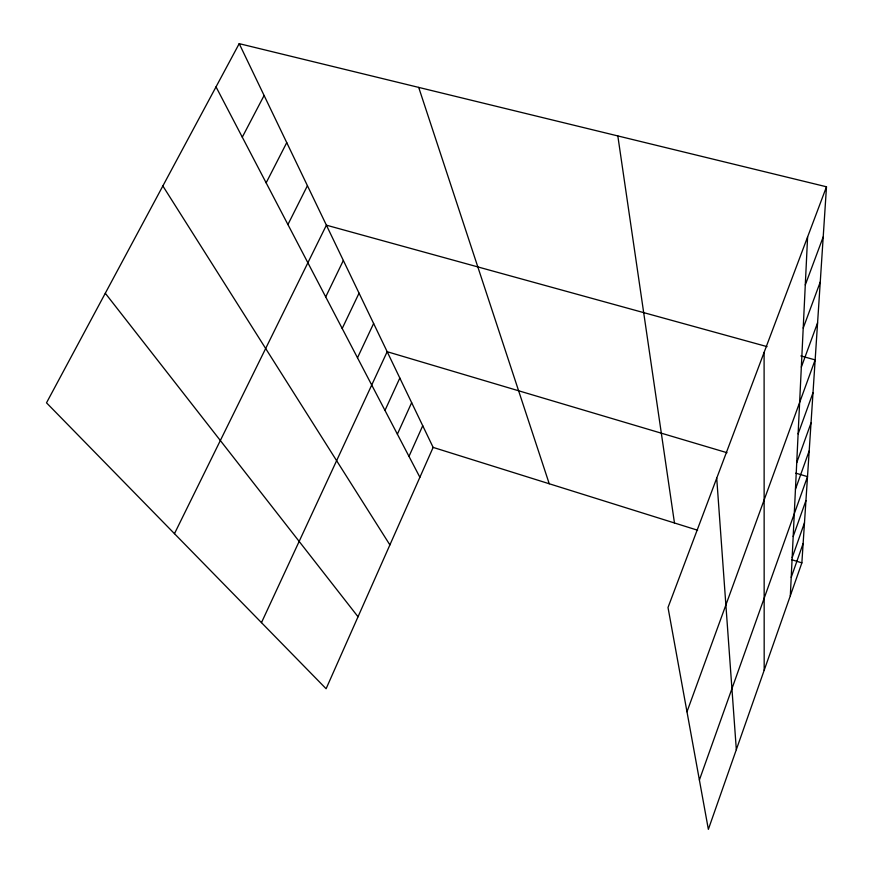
<?xml version="1.0" encoding="UTF-8"?>
<svg xmlns="http://www.w3.org/2000/svg" width="873" height="873" viewBox="0 0 873 873"><rect width="100%" height="100%" fill="white"/><g stroke="black" fill="none" stroke-linecap="round" stroke-linejoin="round"><path stroke-width="1.31" d="M790.327 595.746L807.601 236.921M826.491 186.789L668.009 607.488L708.363 829.35L801.861 562.878L826.491 186.789L239.202 43.65L46.509 402.824L326.109 688.732L433.139 447.402L239.202 43.65M792.171 557.64L804.491 522.774M791.222 577.348L803.138 543.497M793.186 536.502L805.943 500.535M699.393 779.993L807.514 476.636L795.816 473.155M795.456 489.229L809.195 450.861M796.733 462.69L811.028 423.001M798.118 433.881L813.003 392.774M686.986 711.768L815.153 359.883L800.857 355.944M801.338 367.096L817.586 322.803M803.215 328.095L820.249 282.012M805.288 284.947L823.206 236.91M408.99 456.404L422.728 425.74M397.379 434.165L411.652 402.66M384.982 410.43L399.823 378.042M261.474 622.635L387.176 351.71L727.002 452.705M357.494 357.788L373.622 323.49M342.194 328.499L359.054 293.164M325.705 296.918L343.351 260.481M174.469 533.676L326.393 225.179L767.061 346.625M287.926 224.557L307.427 185.687M266.145 182.861L286.748 142.626M242.29 137.159L264.104 95.484M433.139 447.402L697.592 530.217M791.549 559.648L801.861 562.878M105.295 293.252L358.028 616.764M162.858 185.96L389.893 544.905M216.024 86.864L419.891 477.28M418.702 87.398L549.237 483.762M617.822 135.926L674.469 522.982M716.722 478.186L736.332 749.667M764.104 352.386L764.181 670.278"/></g></svg>
